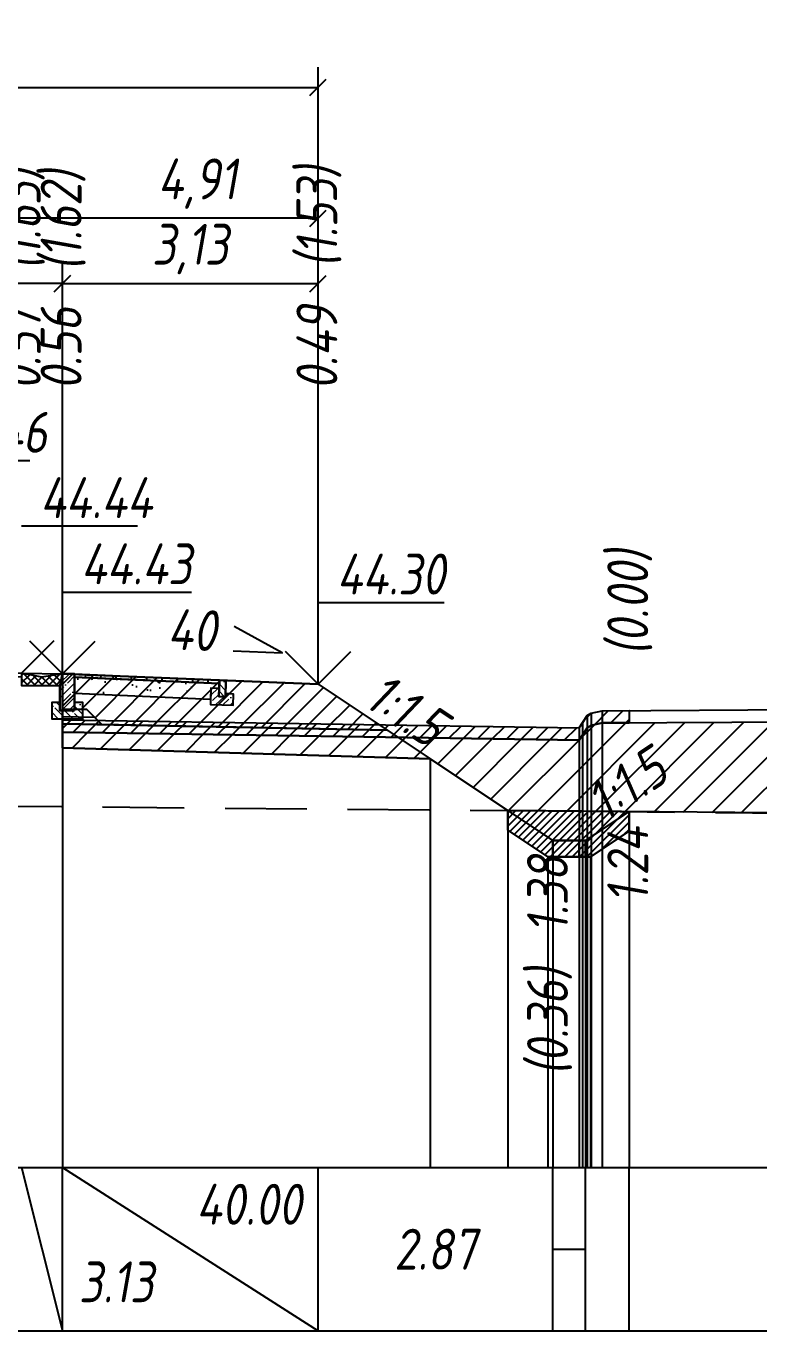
# Model space of a CAD drawing. Extents: x -717 to 1451, y -133302 to 233.
# Drawn here: x -222.4 to -177.6, y -113843 to -113763.2 of the extents above; entities that cross this region are included whole.
import ezdxf
from ezdxf.enums import TextEntityAlignment as Align

# ---------------------------------------------------------------- set-up
doc = ezdxf.new("R2010")
doc.units = 0
doc.linetypes.add('штриховая', pattern=[0.75, 0.5, -0.25])
for name, color, linetype in [('Интерполированный поперечник', 2, 'Continuous'), ('КОД_399', 252, 'Continuous'), ('Код_514', 1, 'Continuous'), ('Контур_0', 7, 'Continuous'), ('Контур_2521', 7, 'Continuous'), ('Контур_2564', 7, 'Continuous'), ('Контур_2660', 7, 'Continuous'), ('Контур_2665', 7, 'Continuous'), ('Контур_400', 7, 'Continuous'), ('Контур_508', 7, 'Continuous'), ('Контур_512', 7, 'Continuous'), ('Контур_513', 7, 'Continuous'), ('Контур_818', 7, 'Continuous'), ('Красный поперечник', 1, 'Continuous'), ('Объём_2501', 7, 'Continuous'), ('Объём_2564', 7, 'Continuous'), ('Объём_2650', 7, 'Continuous'), ('Объём_2660', 7, 'Continuous'), ('Объём_2661', 7, 'Continuous'), ('Объём_2663', 7, 'Continuous'), ('Объём_2664', 7, 'Continuous'), ('Объём_2665', 7, 'Continuous'), ('Объём_2666', 7, 'Continuous'), ('Откосы', 7, 'Continuous'), ('Отметки покрытия', 7, 'Continuous'), ('Рабочие отметки', 7, 'Continuous'), ('Рабочие отметки доп.', 7, 'Continuous'), ('Слои выравнивания', 7, 'Continuous'), ('Таблица', 7, 'Continuous'), ('Уклоны проезжей части', 7, 'Continuous'), ('Черный поперечник', 3, 'Continuous')]:
    doc.layers.add(name, color=color, linetype=linetype)
for name, color, linetype, true_color in [('Контур_2540', 2, 'Continuous', 0xffff00), ('Контур_2560', 2, 'Continuous', 0xffff00), ('Контур_2561', 7, 'Continuous', 0xff8040), ('Контур_2562', 3, 'Continuous', 0x00ff00), ('Контур_2563', 7, 'Continuous', 0xff8000), ('Контур_2570', 7, 'Continuous', 0x80ff00), ('Контур_2583', 3, 'Continuous', 0x00ff00), ('Контур_2584', 3, 'Continuous', 0x00ff00), ('Контур_2736', 4, 'Continuous', 0x00ffff), ('Контур_2737', 4, 'Continuous', 0x00ffff), ('Контур_2738', 4, 'Continuous', 0x00ffff), ('Контур_2739', 4, 'Continuous', 0x00ffff), ('Контур_2741', 4, 'Continuous', 0x00ffff), ('Контур_2742', 4, 'Continuous', 0x00ffff), ('Контур_2743', 4, 'Continuous', 0x00ffff), ('Контур_2744', 7, 'Continuous', 0xa4ffff), ('Контур_2745', 7, 'Continuous', 0xa4ffff), ('Контур_2747', 4, 'Continuous', 0x00ffff), ('Контур_2748', 4, 'Continuous', 0x00ffff), ('Контур_2749', 4, 'Continuous', 0x00ffff), ('Контур_2750', 4, 'Continuous', 0x00ffff), ('Контур_2751', 4, 'Continuous', 0x00ffff), ('Контур_2752', 4, 'Continuous', 0x00ffff), ('Контур_2760', 7, 'Continuous', 0x323232), ('Контур_402', 7, 'Continuous', 0xff6464), ('Контур_703', 4, 'Continuous', 0x00ffff), ('Контур_705', 4, 'Continuous', 0x00ffff), ('Контур_707', 4, 'Continuous', 0x00ffff), ('Контур_720', 131, 'Continuous', 0xaaffff), ('Объём_2520', 7, 'Continuous', 0x80ffff), ('Объём_2540', 2, 'Continuous', 0xffff00), ('Объём_2560', 2, 'Continuous', 0xffff00), ('Объём_2561', 7, 'Continuous', 0xff8040), ('Объём_2562', 3, 'Continuous', 0x00ff00), ('Объём_2563', 7, 'Continuous', 0xff8000), ('Объём_2570', 7, 'Continuous', 0x80ff00), ('Объём_2583', 3, 'Continuous', 0x00ff00), ('Объём_2584', 3, 'Continuous', 0x00ff00), ('Объём_2593', 3, 'Continuous', 0x00ff00), ('Объём_2597', 3, 'Continuous', 0x00ff00), ('Объём_2600', 7, 'Continuous', 0x808000), ('Объём_2620', 2, 'Continuous', 0xffff00), ('Объём_2746', 2, 'Continuous', 0xffff00)]:
    doc.layers.add(name, color=color, linetype=linetype, true_color=true_color)
doc.styles.get("Standard").update_dxf_attribs({"font": 'txt', "height": 2.5})
doc.styles.add('М', font='romand.shx', dxfattribs={"width": 0.8, "oblique": 10, "height": 2.5})
doc.dimstyles.new('ISO-25', dxfattribs={"dimtxt": 2.5, "dimasz": 2.5, "dimexe": 1.25, "dimexo": 0.625, "dimtad": 1, "dimtxsty": 'Standard', "dimcen": 2.5, "dimadec": 0, "dimazin": 0, "dimtfac": 1, "dimtmove": 0, "dimatfit": 3, "dimfxl": 1, "dimarcsym": 0})

# ---------------------------------------------------------------- blocks, each defined once
blk = doc.blocks.new('_Oblique')
at = {"color": 0, "linetype": 'ByBlock', "lineweight": -2}
blk.add_line((-0.5, -0.5), (0.5, 0.5), dxfattribs=at)
blk = doc.blocks.new('*D2344')
at = {"color": 0, "lineweight": -2, "transparency": 16777216}
for p, q in [((-220.199, -113802.229), (-220.199, -113777.662)), ((-204.552, -113802.855), (-204.552, -113777.662)), ((-220.199, -113778.912), (-204.552, -113778.912))]:
    blk.add_line(p, q, dxfattribs=at)
at = {"layer": 'Defpoints', "color": 0, "transparency": 16777216}
for p in [(-204.552, -113778.912), (-220.199, -113802.854), (-204.552, -113803.48)]:
    blk.add_point(p, dxfattribs=at)
at = {"color": 0, "lineweight": -2, "transparency": 16777216, "rotation": 180}
blk.add_blockref('_Oblique', (-220.199, -113778.912), dxfattribs=at)
at = {"color": 0, "lineweight": -2, "transparency": 16777216}
blk.add_blockref('_Oblique', (-204.552, -113778.912), dxfattribs=at)
at = {"color": 0, "transparency": 16777216, "insert": (-212.376, -113776.799), "char_height": 2.5, "width": 9.16667, "attachment_point": 5, "style": 'М'}
blk.add_mtext('3,13', dxfattribs=at)
blk = doc.blocks.new('*D2346')
at = {"color": 0, "lineweight": -2, "transparency": 16777216}
for p, q in [((-229.081, -113802.052), (-229.081, -113777.662)), ((-220.199, -113802.229), (-220.199, -113777.662)), ((-229.081, -113778.912), (-239.43, -113778.912)), ((-220.199, -113778.912), (-229.081, -113778.912))]:
    blk.add_line(p, q, dxfattribs=at)
at = {"layer": 'Defpoints', "color": 0, "transparency": 16777216}
for p in [(-220.199, -113778.912), (-229.081, -113802.677), (-220.199, -113802.854)]:
    blk.add_point(p, dxfattribs=at)
at = {"color": 0, "lineweight": -2, "transparency": 16777216, "rotation": 180}
blk.add_blockref('_Oblique', (-229.081, -113778.912), dxfattribs=at)
at = {"color": 0, "lineweight": -2, "transparency": 16777216}
blk.add_blockref('_Oblique', (-220.199, -113778.912), dxfattribs=at)
at = {"color": 0, "transparency": 16777216, "insert": (-235.88, -113776.799), "char_height": 2.5, "width": 9.16667, "attachment_point": 5, "style": 'М'}
blk.add_mtext('1,78', dxfattribs=at)
blk = doc.blocks.new('*D2349')
at = {"color": 0, "lineweight": -2, "transparency": 16777216}
for p, q in [((-229.081, -113802.052), (-229.081, -113773.662)), ((-204.552, -113802.855), (-204.552, -113773.662)), ((-204.552, -113774.912), (-229.081, -113774.912))]:
    blk.add_line(p, q, dxfattribs=at)
at = {"layer": 'Defpoints', "color": 0, "transparency": 16777216}
for p in [(-229.081, -113774.912), (-229.081, -113802.677), (-204.552, -113803.48)]:
    blk.add_point(p, dxfattribs=at)
at = {"color": 0, "lineweight": -2, "transparency": 16777216, "rotation": 180}
blk.add_blockref('_Oblique', (-229.081, -113774.912), dxfattribs=at)
at = {"color": 0, "lineweight": -2, "transparency": 16777216}
blk.add_blockref('_Oblique', (-204.552, -113774.912), dxfattribs=at)
at = {"color": 0, "transparency": 16777216, "insert": (-211.933, -113772.799), "char_height": 2.5, "width": 9.16667, "attachment_point": 5, "style": 'М'}
blk.add_mtext('4,91', dxfattribs=at)
blk = doc.blocks.new('*D2351')
at = {"color": 0, "lineweight": -2, "transparency": 16777216}
for p, q in [((-315.081, -113802.382), (-315.081, -113765.662)), ((-204.552, -113802.855), (-204.552, -113765.662)), ((-315.081, -113766.912), (-204.552, -113766.912))]:
    blk.add_line(p, q, dxfattribs=at)
at = {"layer": 'Defpoints', "color": 0, "transparency": 16777216}
for p in [(-204.552, -113766.912), (-315.081, -113803.007), (-204.552, -113803.48)]:
    blk.add_point(p, dxfattribs=at)
at = {"color": 0, "lineweight": -2, "transparency": 16777216, "rotation": 180}
blk.add_blockref('_Oblique', (-315.081, -113766.912), dxfattribs=at)
at = {"color": 0, "lineweight": -2, "transparency": 16777216}
blk.add_blockref('_Oblique', (-204.552, -113766.912), dxfattribs=at)
at = {"color": 0, "transparency": 16777216, "insert": (-259.816, -113764.799), "char_height": 2.5, "width": 10.83333, "attachment_point": 5, "style": 'М'}
blk.add_mtext('22,11', dxfattribs=at)
blk = doc.blocks.new('Тротуар1')
at = {"linetype": 'Continuous', "lineweight": 13}
h = blk.add_hatch(dxfattribs=at)
h.set_pattern_fill('ANSI35', scale=5, angle=90)
h.set_pattern_definition([(135, (-1541.6927, -4801.9416), (-0.88388348, -0.88388348), []), (135, (-1541.6927, -4801.0577), (-0.88388348, -0.88388348), [1.5625, -0.3125, 0, -0.3125])])
h.paths.add_polyline_path([(-16.72, -1.24), (-17.72, -1.24), (-17.72, -2.24), (-18.52, -2.24), (-18.52, -1.85), (-19.52, -1.89), (-19.52, -3.24), (-16.72, -3.24)])
h = blk.add_hatch(dxfattribs=at)
h.set_pattern_fill('ANSI35', scale=5)
h.set_pattern_definition([(45, (-1541.6927, -4800.4416), (-0.88388348, 0.88388348), []), (45, (-1540.8088, -4800.4416), (-0.88388348, 0.88388348), [1.5625, -0.3125, 0, -0.3125])])
h.paths.add_polyline_path([(-17.72, -0.24), (-18.52, -0.24), (-18.52, -2.24), (-17.72, -2.24)])
at = {"linetype": 'Continuous'}
h = blk.add_hatch(dxfattribs=at)
h.set_pattern_fill('ANSI31', color=256, scale=15, angle=45, style=0)
h.set_pattern_definition([(90, (-1932.1888, -4954.235), (-1.875, 3e-16), [])])
h.paths.add_polyline_path([(0, 0), (-17.72, -0.24), (-17.71, -0.63), (-11.04, -0.58), (0, -0.4)])
at = {"layer": 'КОД_399'}
h = blk.add_hatch(dxfattribs=at)
h.set_pattern_fill('AR-CONC', scale=0.7, angle=45, style=0)
h.set_pattern_definition([(95, (-1932.189, -4954.235), (3.860864, 3.2396496), [0.525, -5.775]), (40, (-1932.189, -4954.235), (-4.409945, 3.036377), [0.42, -4.62]), (145.45144, (-1931.867, -4953.965), (-0.549081, 6.2760265), [0.4461813, -4.907995]), (91.1842, (-1933.179, -4953.245), (6.101854, 4.4632964), [0.7875, -8.6625]), (141.63564, (-1932.67, -4952.873), (-0.1953, 9.447982), [0.669272, -7.361996]), (36.18416, (-1933.179, -4953.245), (-0.1953, 9.447982), [0.63, -6.93]), (66, (-1932.4363, -4952.9975), (4.947401, 0.9616773), [0.525, -5.775]), (11, (-1932.4363, -4952.9975), (-2.38496, 4.793659), [0.42, -4.62]), (116.45144, (-1932.024, -4952.9174), (2.562441, 5.7553363), [0.4461813, -4.907995]), (82.5, (-1932.1888, -4954.235), (-1.5875523, 1.7079287), [0, -4.564, 0, -4.69, 0, -4.6375]), (52.5, (-1932.1888, -4954.235), (-0.6501106, 3.2543661), [0, -2.674, 0, -4.459, 0, -1.7675]), (12.5, (-1933.2926, -4955.3388), (2.7539272, 2.5306453), [0, -1.75, 0, -5.46, 0, -7.245]), (2.5, (-1933.7876, -4955.8337), (2.3911299, 3.3821186), [0, -2.275, 0, -3.626, 0, -5.145])])
h.paths.add_polyline_path([(0, -0.4), (-17.71, -0.63), (-17.72, -1.24), (-16.71, -1.24), (-16.72, -2.62), (-0.07, -2.41)])
at = {"linetype": 'Continuous'}
blk.add_lwpolyline([(-17.72, -1.24), (-16.72, -1.24), (-16.72, -3.24), (-19.52, -3.24), (-19.52, -1.89), (-18.52, -1.85)], dxfattribs=at)
at = {"color": 7, "lineweight": 30}
for points in [[(-18.52, -0.24), (-18.52, -2.24), (-17.72, -2.24), (-17.72, -0.24), (-18.52, -0.24)], [(-8.6, -0.53), (0, -0.4)]]:
    blk.add_lwpolyline(points, dxfattribs=at)
for points in [[(0, 0), (-17.72, -0.24), (-17.72, -0.63), (0, -0.4)], [(0, -0.4), (-17.71, -0.63), (-17.72, -1.24), (-16.71, -1.24), (-16.72, -2.62), (-0.07, -2.39)]]:
    blk.add_lwpolyline(points, close=True)
blk = doc.blocks.new('БР100.30.18')
at = {"linetype": 'Continuous', "lineweight": 13}
h = blk.add_hatch(dxfattribs=at)
h.set_pattern_fill('ANSI35', scale=5)
h.set_pattern_definition([(45, (-1504.996, -4799.2297), (-0.88388348, 0.88388348), []), (45, (-1504.1121, -4799.2297), (-0.88388348, 0.88388348), [1.5625, -0.3125, 0, -0.3125])])
h.paths.add_polyline_path([(0.3, 3.47), (1.8, 3.47), (1.8, -1.03), (0, -1.03), (0, 1.97)])
h = blk.add_hatch(dxfattribs=at)
h.set_pattern_fill('ANSI35', scale=5, angle=90)
h.set_pattern_definition([(135, (-1504.996, -4800.7297), (-0.88388348, -0.88388348), []), (135, (-1504.996, -4799.8458), (-0.88388348, -0.88388348), [1.5625, -0.3125, 0, -0.3125])])
h.paths.add_polyline_path([(-1, -0.03), (0, -0.03), (0, -1.03), (1.8, -1.03), (1.8, -0.03), (2.8, -0.03), (2.8, -2.03), (-1, -2.03)])
at = {"color": 7, "lineweight": 30}
blk.add_lwpolyline([(1.8, -1.03), (0, -1.03), (0, 1.97), (0.3, 3.47), (1.8, 3.47)], close=True, dxfattribs=at)
at = {"linetype": 'Continuous'}
blk.add_lwpolyline([(0, -0.03), (-1, -0.03), (-1, -2.03), (2.8, -2.03), (2.8, -0.03), (1.8, -0.03)], dxfattribs=at)

msp = doc.modelspace()

# ---------------------------------------------------------------- hatches: boundary and pattern name
h = msp.add_hatch()
h.set_pattern_fill('ANSI37', color=256, scale=0.1)
h.set_pattern_definition([(45, (-221.44904, -113802.992), (-0.22451, 0.22451), []), (135, (-221.44904, -113802.992), (-0.22451, -0.22451), [])])
h.paths.add_polyline_path([(-222.699, -113802.742), (-222.699, -113803.495), (-220.34, -113803.495), (-220.198, -113802.792), (-221.449, -113802.992)])
at = {"layer": 'Объём_2563'}
h = msp.add_hatch(dxfattribs=at)
h.set_pattern_fill('ANSI31', color=256, scale=0.3)
h.set_pattern_definition([(45, (-441.1154, 24.0082), (-0.673519209, 0.673519209), [])])
h.paths.add_polyline_path([(-217.781, -113805.89), (-218.699, -113804.972), (-220.199, -113804.942), (-220.199, -113802.792), (-204.552, -113803.418), (-200.32, -113806.24)])
at = {"layer": 'Объём_2570'}
h = msp.add_hatch(dxfattribs=at)
h.set_pattern_fill('ANSI31', color=256, scale=0.2)
h.set_pattern_definition([(45, (-441.1154, 24.0082), (-0.449012806, 0.449012806), [])])
h.paths.add_polyline_path([(-220.199, -113805.607), (-188.584, -113806.093), (-188.084, -113805.343), (-187.845, -113805.202), (-187.179, -113805.045), (-185.532, -113805.035), (-185.532, -113805.785), (-187.179, -113805.795), (-187.845, -113805.952), (-188.084, -113806.093), (-188.584, -113806.843), (-220.199, -113806.357)])
at = {"layer": 'Объём_2600'}
h = msp.add_hatch(dxfattribs=at)
h.set_pattern_fill('ANSI31', color=6, scale=0.4)
h.set_pattern_definition([(45, (-441.1154, 24.0082), (-0.898025612, 0.898025612), [])])
h.paths.add_polyline_path([(-160.532, -113805.661), (-160.532, -113811.439), (-192.948, -113811.154), (-197.696, -113807.988), (-220.199, -113807.313), (-220.199, -113806.357), (-188.584, -113806.843), (-188.084, -113806.093), (-187.845, -113805.952), (-187.179, -113805.795), (-175.283, -113805.724), (-171.899, -113805.694), (-161.12, -113805.66)])
at = {"layer": 'Объём_2620'}
h = msp.add_hatch(dxfattribs=at)
h.set_pattern_fill('ANSI31', color=2, scale=0.1)
h.set_pattern_definition([(45, (-441.11538, 24.0082), (-0.224506403, 0.224506403), [])])
h.paths.add_polyline_path([(-192.948, -113811.154), (-185.532, -113811.219), (-185.532, -113812.421), (-187.888, -113813.992), (-190.494, -113813.992), (-192.948, -113812.356)])

# ---------------------------------------------------------------- linework, layer by layer
msp.add_lwpolyline([(-222.699, -113802.742), (-222.699, -113803.495), (-220.34, -113803.495), (-220.198, -113802.792), (-221.449, -113802.992), (-222.699, -113802.742)])
at = {"layer": 'Интерполированный поперечник', "linetype": 'штриховая', "ltscale": 10, "flags": 128}
msp.add_lwpolyline([(-322.745, -113810.015), (-160.532, -113811.439)], dxfattribs=at)
at = {"layer": 'Код_514'}
for p, q in [((-222.699, -113832.992), (-220.199, -113842.992)), ((-220.199, -113842.992), (-220.199, -113832.992)), ((-220.199, -113832.992), (-204.552, -113842.992)), ((-204.552, -113842.992), (-204.552, -113832.992)), ((-190.191, -113842.992), (-190.191, -113832.992)), ((-188.191, -113842.992), (-188.191, -113832.992)), ((-185.532, -113842.992), (-185.532, -113832.992)), ((-190.191, -113837.992), (-188.191, -113837.992))]:
    msp.add_line(p, q, dxfattribs=at)
at = {"layer": 'Контур_0', "flags": 128}
for points in [[(-204.552, -113803.418), (-192.948, -113811.154), (-192.948, -113811.154), (-192.948, -113811.154), (-192.948, -113811.154), (-192.948, -113811.154), (-192.948, -113811.154), (-192.948, -113811.154), (-192.948, -113811.154), (-192.948, -113811.154), (-192.948, -113811.154), (-192.948, -113811.154), (-192.948, -113811.154), (-192.948, -113811.154), (-192.948, -113811.154), (-190.191, -113812.992)], [(-204.552, -113803.418), (-192.948, -113811.154), (-192.948, -113811.154), (-192.948, -113811.154), (-192.948, -113811.154), (-192.948, -113811.154), (-192.948, -113811.154), (-192.948, -113811.154), (-192.948, -113811.154), (-192.948, -113811.154), (-192.948, -113811.154), (-192.948, -113811.154), (-192.948, -113811.154), (-192.948, -113811.154), (-192.948, -113811.154), (-190.191, -113812.992), (-188.191, -113812.992), (-185.532, -113811.219), (-185.532, -113811.219), (-185.532, -113811.219), (-185.532, -113811.219), (-185.532, -113811.219), (-185.532, -113811.219), (-185.532, -113811.219), (-185.532, -113811.219), (-185.532, -113811.219), (-185.532, -113811.219), (-185.532, -113811.219), (-185.532, -113811.219), (-185.532, -113811.219)], [(-220.199, -113805.842), (-220.199, -113804.942), (-218.699, -113804.972), (-217.781, -113805.89), (-220.199, -113805.842), (-220.199, -113805.842)], [(-220.199, -113804.942), (-218.699, -113804.972), (-217.781, -113805.89), (-200.32, -113806.24)]]:
    msp.add_lwpolyline(points, dxfattribs=at)
at = {"layer": 'Контур_2521', "color": 250, "flags": 128}
msp.add_lwpolyline([(-220.199, -113805.392), (-218.24, -113805.431)], dxfattribs=at)
at = {"layer": 'Контур_2540', "flags": 128}
msp.add_lwpolyline([(-220.199, -113805.842), (-200.32, -113806.24), (-197.696, -113807.988), (-220.199, -113807.313), (-220.199, -113805.842), (-220.199, -113805.842)], dxfattribs=at)
at = {"layer": 'Контур_2560', "flags": 128}
msp.add_lwpolyline([(-220.199, -113802.792), (-204.552, -113803.418), (-204.552, -113803.418), (-204.552, -113803.418)], dxfattribs=at)
at = {"layer": 'Контур_2561', "flags": 128}
msp.add_lwpolyline([(-220.199, -113802.792), (-220.199, -113802.792), (-204.552, -113803.418), (-204.552, -113803.418), (-220.199, -113802.792)], dxfattribs=at)
at = {"layer": 'Контур_2562', "flags": 128}
msp.add_lwpolyline([(-204.552, -113803.418), (-204.552, -113803.418), (-204.552, -113803.418), (-204.552, -113803.418), (-204.552, -113803.418)], dxfattribs=at)
at = {"layer": 'Контур_2563', "flags": 128}
msp.add_lwpolyline([(-217.781, -113805.89), (-218.699, -113804.972), (-220.199, -113804.942), (-220.199, -113802.792), (-204.552, -113803.418), (-200.32, -113806.24), (-217.781, -113805.89), (-217.781, -113805.89)], dxfattribs=at)
at = {"layer": 'Контур_2564', "flags": 128}
msp.add_lwpolyline([(-220.199, -113802.792), (-204.552, -113803.418)], dxfattribs=at)
at = {"layer": 'Контур_2570', "flags": 128}
msp.add_lwpolyline([(-220.199, -113806.357), (-188.584, -113806.843), (-188.388, -113806.549), (-188.084, -113806.093), (-187.845, -113805.952), (-187.179, -113805.795), (-175.283, -113805.724), (-171.899, -113805.694), (-161.12, -113805.66), (-160.532, -113805.661)], dxfattribs=at)
at = {"layer": 'Контур_2583', "flags": 128}
for points in [[(-190.191, -113812.992), (-192.948, -113811.154), (-192.948, -113812.356), (-190.494, -113813.992), (-190.191, -113813.992), (-190.191, -113812.992)], [(-185.532, -113812.421), (-185.532, -113811.219), (-188.191, -113812.992), (-188.191, -113813.992), (-187.888, -113813.992), (-185.532, -113812.421)]]:
    msp.add_lwpolyline(points, dxfattribs=at)
at = {"layer": 'Контур_2584', "flags": 128}
msp.add_lwpolyline([(-190.191, -113812.992), (-190.191, -113813.992), (-188.191, -113813.992), (-188.191, -113812.992), (-190.191, -113812.992)], dxfattribs=at)
at = {"layer": 'Контур_2660', "flags": 128}
msp.add_lwpolyline([(-220.199, -113807.313), (-197.696, -113807.988)], dxfattribs=at)
at = {"layer": 'Контур_2665', "flags": 128}
msp.add_lwpolyline([(-204.552, -113803.418), (-204.552, -113803.418)], dxfattribs=at)
at = {"layer": 'Контур_2736', "flags": 128}
for points in [[(-204.552, -113803.418), (-192.948, -113811.154)], [(-192.948, -113811.154), (-190.191, -113812.992)]]:
    msp.add_lwpolyline(points, dxfattribs=at)
at = {"layer": 'Контур_2737', "flags": 128}
msp.add_lwpolyline([(-192.948, -113811.154), (-192.948, -113811.154)], dxfattribs=at)
at = {"layer": 'Контур_2738', "flags": 128}
msp.add_lwpolyline([(-192.948, -113811.154), (-192.948, -113811.154)], dxfattribs=at)
at = {"layer": 'Контур_2739', "flags": 128}
msp.add_lwpolyline([(-192.948, -113811.154), (-192.948, -113811.154)], dxfattribs=at)
at = {"layer": 'Контур_2741', "flags": 128}
msp.add_lwpolyline([(-185.532, -113811.219), (-185.532, -113811.219)], dxfattribs=at)
at = {"layer": 'Контур_2742', "flags": 128}
msp.add_lwpolyline([(-185.532, -113811.219), (-185.532, -113811.219)], dxfattribs=at)
at = {"layer": 'Контур_2743', "flags": 128}
msp.add_lwpolyline([(-185.532, -113811.219), (-185.532, -113811.219)], dxfattribs=at)
at = {"layer": 'Контур_2744', "flags": 128}
msp.add_lwpolyline([(-185.532, -113811.219), (-185.532, -113811.219)], dxfattribs=at)
msp.add_lwpolyline([(-185.532, -113811.219), (-185.532, -113811.219)], dxfattribs=at)
msp.add_lwpolyline([(-185.532, -113811.219), (-185.532, -113811.219)], dxfattribs=at)
msp.add_lwpolyline([(-185.532, -113811.219), (-185.532, -113811.219)], dxfattribs=at)
msp.add_lwpolyline([(-185.532, -113811.219), (-185.532, -113811.219)], dxfattribs=at)
msp.add_lwpolyline([(-185.532, -113811.219), (-185.532, -113811.219)], dxfattribs=at)
at = {"layer": 'Контур_2745', "flags": 128}
msp.add_lwpolyline([(-192.948, -113811.154), (-192.948, -113811.154)], dxfattribs=at)
msp.add_lwpolyline([(-192.948, -113811.154), (-192.948, -113811.154)], dxfattribs=at)
msp.add_lwpolyline([(-192.948, -113811.154), (-192.948, -113811.154)], dxfattribs=at)
msp.add_lwpolyline([(-192.948, -113811.154), (-192.948, -113811.154)], dxfattribs=at)
msp.add_lwpolyline([(-192.948, -113811.154), (-192.948, -113811.154)], dxfattribs=at)
msp.add_lwpolyline([(-192.948, -113811.154), (-192.948, -113811.154)], dxfattribs=at)
at = {"layer": 'Контур_2747', "flags": 128}
msp.add_lwpolyline([(-192.948, -113811.154), (-192.948, -113811.154)], dxfattribs=at)
at = {"layer": 'Контур_2748', "flags": 128}
msp.add_lwpolyline([(-192.948, -113811.154), (-192.948, -113811.154)], dxfattribs=at)
at = {"layer": 'Контур_2749', "flags": 128}
msp.add_lwpolyline([(-192.948, -113811.154), (-192.948, -113811.154)], dxfattribs=at)
at = {"layer": 'Контур_2750', "flags": 128}
msp.add_lwpolyline([(-185.532, -113811.219), (-185.532, -113811.219)], dxfattribs=at)
at = {"layer": 'Контур_2751', "flags": 128}
msp.add_lwpolyline([(-185.532, -113811.219), (-185.532, -113811.219)], dxfattribs=at)
at = {"layer": 'Контур_2752', "flags": 128}
msp.add_lwpolyline([(-185.532, -113811.219), (-185.532, -113811.219)], dxfattribs=at)
at = {"layer": 'Контур_2760', "flags": 128}
msp.add_lwpolyline([(-307.763, -113802.658), (-305.581, -113802.614), (-288.081, -113802.264), (-272.578, -113801.954), (-267.331, -113801.849), (-261.261, -113801.971), (-246.581, -113802.264), (-229.081, -113802.614), (-225.381, -113802.688), (-222.699, -113802.742), (-220.199, -113802.792)], dxfattribs=at)
at = {"layer": 'Контур_400', "flags": 128}
msp.add_lwpolyline([(-267.331, -113801.849), (-246.581, -113802.264), (-229.081, -113802.614), (-229.081, -113802.614), (-229.081, -113802.614), (-229.081, -113802.614), (-222.699, -113802.742), (-222.699, -113802.742), (-220.199, -113802.792)], dxfattribs=at)
at = {"layer": 'Контур_402', "flags": 128}
msp.add_lwpolyline([(-220.199, -113805.607), (-220.199, -113807.313), (-197.696, -113807.988)], dxfattribs=at)
at = {"layer": 'Контур_508', "flags": 128}
msp.add_lwpolyline([(-220.199, -113805.607), (-220.199, -113805.607), (-220.199, -113805.607), (-220.199, -113807.313), (-197.696, -113807.988), (-192.948, -113811.154), (-192.948, -113812.356), (-190.494, -113813.992), (-190.191, -113813.992), (-188.191, -113813.992), (-187.888, -113813.992), (-185.532, -113812.421)], dxfattribs=at)
at = {"layer": 'Контур_512', "flags": 128}
msp.add_lwpolyline([(-220.199, -113807.313), (-197.696, -113807.988), (-192.948, -113811.154), (-192.948, -113812.356), (-190.494, -113813.992), (-190.191, -113813.992), (-188.191, -113813.992), (-187.888, -113813.992), (-185.532, -113812.421)], dxfattribs=at)
at = {"layer": 'Контур_513', "flags": 128}
msp.add_lwpolyline([(-220.199, -113805.607), (-220.199, -113807.313), (-197.696, -113807.988), (-192.948, -113811.154), (-192.948, -113812.356), (-190.494, -113813.992), (-190.191, -113813.992), (-188.191, -113813.992), (-187.888, -113813.992), (-185.532, -113812.421)], dxfattribs=at)
at = {"layer": 'Контур_703', "flags": 128}
msp.add_lwpolyline([(-204.552, -113803.418), (-192.948, -113811.154)], dxfattribs=at)
at = {"layer": 'Контур_705', "flags": 128}
msp.add_lwpolyline([(-192.948, -113811.154), (-192.948, -113811.154)], dxfattribs=at)
at = {"layer": 'Контур_707', "flags": 128}
msp.add_lwpolyline([(-188.191, -113812.992), (-185.532, -113811.219)], dxfattribs=at)
at = {"layer": 'Контур_720', "flags": 128}
msp.add_lwpolyline([(-190.191, -113812.992), (-188.191, -113812.992)], dxfattribs=at)
at = {"layer": 'Контур_818', "flags": 128}
msp.add_lwpolyline([(-220.199, -113806.357), (-188.584, -113806.843), (-188.388, -113806.549), (-188.084, -113806.093), (-187.845, -113805.952), (-187.179, -113805.795), (-185.532, -113805.785)], dxfattribs=at)
at = {"layer": 'Красный поперечник'}
for p, q in [((-222.699, -113802.742), (-220.199, -113802.792)), ((-220.199, -113802.792), (-204.552, -113803.418)), ((-204.552, -113803.418), (-190.191, -113812.992)), ((-220.199, -113807.313), (-220.199, -113832.992)), ((-197.696, -113807.988), (-197.696, -113832.992)), ((-192.948, -113811.154), (-192.948, -113832.992)), ((-188.191, -113812.992), (-185.532, -113811.219)), ((-192.948, -113812.356), (-192.948, -113832.992)), ((-190.191, -113812.992), (-188.191, -113812.992)), ((-185.532, -113812.421), (-185.532, -113832.992)), ((-190.494, -113813.992), (-190.494, -113832.992)), ((-190.191, -113813.992), (-190.191, -113832.992)), ((-188.191, -113813.992), (-188.191, -113832.992)), ((-187.888, -113813.992), (-187.888, -113832.992))]:
    msp.add_line(p, q, dxfattribs=at)
at = {"layer": 'Объём_2501', "flags": 128}
for points in [[(-267.331, -113801.849), (-246.581, -113802.264), (-229.081, -113802.614), (-229.081, -113802.614), (-229.081, -113802.614), (-229.081, -113802.614), (-222.699, -113802.742), (-222.699, -113802.742), (-220.199, -113802.792)], [(-229.081, -113802.614), (-222.699, -113802.742), (-222.699, -113802.742), (-220.199, -113802.792)]]:
    msp.add_lwpolyline(points, dxfattribs=at)
at = {"layer": 'Объём_2520', "color": 250, "flags": 128}
msp.add_lwpolyline([(-220.199, -113805.842), (-220.199, -113804.942), (-218.699, -113804.972), (-217.781, -113805.89), (-220.199, -113805.842), (-220.199, -113805.842)], dxfattribs=at)
msp.add_lwpolyline([(-220.199, -113805.842), (-220.199, -113804.942), (-218.699, -113804.972), (-217.781, -113805.89), (-220.199, -113805.842), (-220.199, -113805.842)], dxfattribs=at)
at = {"layer": 'Объём_2540', "flags": 128}
msp.add_lwpolyline([(-220.199, -113805.842), (-200.32, -113806.24), (-197.696, -113807.988), (-220.199, -113807.313), (-220.199, -113805.842), (-220.199, -113805.842)], dxfattribs=at)
msp.add_lwpolyline([(-220.199, -113805.842), (-200.32, -113806.24), (-197.696, -113807.988), (-220.199, -113807.313), (-220.199, -113805.842), (-220.199, -113805.842)], dxfattribs=at)
at = {"layer": 'Объём_2560', "flags": 128}
msp.add_lwpolyline([(-220.199, -113802.792), (-204.552, -113803.418), (-204.552, -113803.418), (-204.552, -113803.418)], dxfattribs=at)
msp.add_lwpolyline([(-220.199, -113802.792), (-204.552, -113803.418), (-204.552, -113803.418), (-204.552, -113803.418)], dxfattribs=at)
at = {"layer": 'Объём_2561', "flags": 128}
msp.add_lwpolyline([(-220.199, -113802.792), (-220.199, -113802.792), (-204.552, -113803.418), (-204.552, -113803.418), (-220.199, -113802.792)], dxfattribs=at)
msp.add_lwpolyline([(-220.199, -113802.792), (-220.199, -113802.792), (-204.552, -113803.418), (-204.552, -113803.418), (-220.199, -113802.792)], dxfattribs=at)
at = {"layer": 'Объём_2562', "flags": 128}
msp.add_lwpolyline([(-204.552, -113803.418), (-204.552, -113803.418), (-204.552, -113803.418), (-204.552, -113803.418), (-204.552, -113803.418)], dxfattribs=at)
msp.add_lwpolyline([(-204.552, -113803.418), (-204.552, -113803.418), (-204.552, -113803.418), (-204.552, -113803.418), (-204.552, -113803.418)], dxfattribs=at)
at = {"layer": 'Объём_2563', "color": 250, "flags": 128}
msp.add_lwpolyline([(-217.781, -113805.89), (-218.699, -113804.972), (-220.199, -113804.942), (-220.199, -113802.792), (-204.552, -113803.418), (-200.32, -113806.24), (-217.781, -113805.89), (-217.781, -113805.89)], dxfattribs=at)
msp.add_lwpolyline([(-217.781, -113805.89), (-218.699, -113804.972), (-220.199, -113804.942), (-220.199, -113802.792), (-204.552, -113803.418), (-200.32, -113806.24), (-217.781, -113805.89), (-217.781, -113805.89)], dxfattribs=at)
at = {"layer": 'Объём_2564', "flags": 128}
msp.add_lwpolyline([(-220.199, -113802.792), (-204.552, -113803.418)], dxfattribs=at)
msp.add_lwpolyline([(-220.199, -113802.792), (-204.552, -113803.418)], dxfattribs=at)
at = {"layer": 'Объём_2570', "flags": 128}
for points in [[(-185.532, -113805.785), (-187.179, -113805.795), (-187.845, -113805.952), (-188.084, -113806.093), (-188.584, -113806.843), (-220.199, -113806.357), (-220.199, -113806.357), (-220.199, -113806.357), (-220.199, -113805.607), (-220.199, -113805.607), (-220.199, -113805.607), (-188.584, -113806.093), (-188.084, -113805.343), (-187.845, -113805.202), (-187.179, -113805.045), (-185.532, -113805.035), (-185.532, -113805.785), (-185.532, -113805.785)], [(-220.199, -113805.607), (-220.199, -113805.607), (-188.584, -113806.093), (-188.084, -113805.343), (-187.845, -113805.202), (-187.179, -113805.045), (-185.532, -113805.035), (-185.532, -113805.785), (-185.532, -113805.785), (-185.532, -113805.785), (-187.179, -113805.795), (-187.845, -113805.952), (-188.084, -113806.093), (-188.584, -113806.843), (-220.199, -113806.357), (-220.199, -113806.357), (-220.199, -113805.607)]]:
    msp.add_lwpolyline(points, dxfattribs=at)
at = {"layer": 'Объём_2583', "flags": 128}
for points in [[(-190.191, -113812.992), (-192.948, -113811.154), (-192.948, -113812.356), (-190.494, -113813.992), (-190.191, -113813.992), (-190.191, -113812.992)], [(-190.191, -113812.992), (-192.948, -113811.154), (-192.948, -113812.356), (-190.494, -113813.992), (-190.191, -113813.992), (-190.191, -113812.992)], [(-185.532, -113812.421), (-185.532, -113811.219), (-188.191, -113812.992), (-188.191, -113813.992), (-187.888, -113813.992), (-185.532, -113812.421)], [(-185.532, -113812.421), (-185.532, -113811.219), (-188.191, -113812.992), (-188.191, -113813.992), (-187.888, -113813.992), (-185.532, -113812.421)]]:
    msp.add_lwpolyline(points, dxfattribs=at)
at = {"layer": 'Объём_2584', "flags": 128}
msp.add_lwpolyline([(-190.191, -113812.992), (-190.191, -113813.992), (-188.191, -113813.992), (-188.191, -113812.992), (-190.191, -113812.992)], dxfattribs=at)
msp.add_lwpolyline([(-190.191, -113812.992), (-190.191, -113813.992), (-188.191, -113813.992), (-188.191, -113812.992), (-190.191, -113812.992)], dxfattribs=at)
at = {"layer": 'Объём_2593', "flags": 128}
for points in [[(-192.948, -113811.154), (-190.191, -113812.992)], [(-192.948, -113811.154), (-190.191, -113812.992)], [(-188.191, -113812.992), (-185.532, -113811.219)], [(-188.191, -113812.992), (-185.532, -113811.219)]]:
    msp.add_lwpolyline(points, dxfattribs=at)
at = {"layer": 'Объём_2597', "flags": 128}
msp.add_lwpolyline([(-190.191, -113812.992), (-188.191, -113812.992)], dxfattribs=at)
msp.add_lwpolyline([(-190.191, -113812.992), (-188.191, -113812.992)], dxfattribs=at)
at = {"layer": 'Объём_2620', "flags": 128}
msp.add_lwpolyline([(-192.948, -113811.154), (-185.532, -113811.219), (-185.532, -113812.421), (-187.888, -113813.992), (-190.494, -113813.992), (-192.948, -113812.356), (-192.948, -113811.154), (-192.948, -113811.154)], dxfattribs=at)
msp.add_lwpolyline([(-192.948, -113811.154), (-185.532, -113811.219), (-185.532, -113812.421), (-187.888, -113813.992), (-190.494, -113813.992), (-192.948, -113812.356), (-192.948, -113811.154), (-192.948, -113811.154)], dxfattribs=at)
at = {"layer": 'Объём_2650', "color": 6, "flags": 128}
msp.add_lwpolyline([(-160.532, -113805.661), (-160.532, -113805.661), (-160.532, -113805.661), (-160.532, -113805.661), (-160.532, -113805.661), (-160.532, -113805.661), (-160.532, -113811.439), (-192.948, -113811.154), (-197.696, -113807.988), (-220.199, -113807.313), (-220.199, -113806.357), (-188.584, -113806.843), (-188.084, -113806.093), (-187.845, -113805.952), (-187.179, -113805.795), (-175.283, -113805.724), (-171.899, -113805.694), (-161.12, -113805.66), (-160.532, -113805.661), (-160.532, -113805.661), (-160.532, -113805.661)], dxfattribs=at)
msp.add_lwpolyline([(-160.532, -113805.661), (-160.532, -113805.661), (-160.532, -113805.661), (-160.532, -113805.661), (-160.532, -113805.661), (-160.532, -113805.661), (-160.532, -113811.439), (-192.948, -113811.154), (-197.696, -113807.988), (-220.199, -113807.313), (-220.199, -113806.357), (-188.584, -113806.843), (-188.084, -113806.093), (-187.845, -113805.952), (-187.179, -113805.795), (-175.283, -113805.724), (-171.899, -113805.694), (-161.12, -113805.66), (-160.532, -113805.661), (-160.532, -113805.661), (-160.532, -113805.661)], dxfattribs=at)
at = {"layer": 'Объём_2660', "flags": 128}
msp.add_lwpolyline([(-220.199, -113807.313), (-197.696, -113807.988)], dxfattribs=at)
msp.add_lwpolyline([(-220.199, -113807.313), (-197.696, -113807.988)], dxfattribs=at)
at = {"layer": 'Объём_2661', "flags": 128}
msp.add_lwpolyline([(-204.552, -113803.418), (-192.948, -113811.154)], dxfattribs=at)
msp.add_lwpolyline([(-204.552, -113803.418), (-192.948, -113811.154)], dxfattribs=at)
at = {"layer": 'Объём_2663', "flags": 128}
for points in [[(-192.948, -113811.154), (-190.191, -113812.992)], [(-192.948, -113811.154), (-190.191, -113812.992)], [(-188.191, -113812.992), (-185.532, -113811.219)], [(-188.191, -113812.992), (-185.532, -113811.219)]]:
    msp.add_lwpolyline(points, dxfattribs=at)
at = {"layer": 'Объём_2664', "flags": 128}
msp.add_lwpolyline([(-190.191, -113812.992), (-188.191, -113812.992)], dxfattribs=at)
msp.add_lwpolyline([(-190.191, -113812.992), (-188.191, -113812.992)], dxfattribs=at)
at = {"layer": 'Объём_2665', "flags": 128}
msp.add_lwpolyline([(-204.552, -113803.418), (-204.552, -113803.418)], dxfattribs=at)
msp.add_lwpolyline([(-204.552, -113803.418), (-204.552, -113803.418)], dxfattribs=at)
at = {"layer": 'Объём_2666', "flags": 128}
msp.add_lwpolyline([(-204.552, -113803.418), (-192.948, -113811.154)], dxfattribs=at)
msp.add_lwpolyline([(-204.552, -113803.418), (-192.948, -113811.154)], dxfattribs=at)
at = {"layer": 'Объём_2746', "flags": 128}
msp.add_lwpolyline([(-185.532, -113812.421), (-187.888, -113813.992), (-188.584, -113813.992), (-188.584, -113812.992), (-188.191, -113812.992), (-185.532, -113811.219), (-185.532, -113812.421), (-185.532, -113812.421)], dxfattribs=at)
msp.add_lwpolyline([(-185.532, -113812.421), (-187.888, -113813.992), (-188.584, -113813.992), (-188.584, -113812.992), (-188.191, -113812.992), (-185.532, -113811.219), (-185.532, -113812.421), (-185.532, -113812.421)], dxfattribs=at)
at = {"layer": 'Откосы', "color": 1, "flags": 128}
msp.add_lwpolyline([(-209.744, -113801.39), (-206.746, -113801.51), (-209.684, -113799.891)], dxfattribs=at)
at = {"layer": 'Отметки покрытия', "color": 1}
for p, q in [((-229.081, -113789.742), (-222.181, -113789.742)), ((-222.699, -113793.742), (-215.599, -113793.742)), ((-220.199, -113802.792), (-220.199, -113797.792)), ((-220.199, -113797.792), (-212.299, -113797.792)), ((-204.552, -113803.418), (-204.552, -113798.418)), ((-204.552, -113798.418), (-196.852, -113798.418)), ((-222.699, -113802.742), (-220.699, -113800.742)), ((-220.199, -113802.792), (-222.199, -113800.792)), ((-220.199, -113802.792), (-218.199, -113800.792)), ((-204.552, -113803.418), (-206.552, -113801.418)), ((-204.552, -113803.418), (-202.552, -113801.418))]:
    msp.add_line(p, q, dxfattribs=at)
at = {"layer": 'Слои выравнивания'}
msp.add_line((-220.199, -113802.792), (-220.199, -113832.992), dxfattribs=at)
at = {"layer": 'Слои выравнивания', "color": 2, "flags": 128}
msp.add_lwpolyline([(-222.699, -113802.992), (-225.381, -113802.938), (-229.081, -113802.864), (-246.581, -113802.514), (-261.261, -113802.221), (-267.331, -113802.099), (-267.331, -113801.849), (-261.261, -113801.971), (-246.581, -113802.264), (-229.081, -113802.614), (-225.381, -113802.688), (-222.699, -113802.742), (-220.199, -113802.792), (-220.199, -113803.042)], dxfattribs=at)
at = {"layer": 'Слои выравнивания', "color": 3, "flags": 128}
msp.add_lwpolyline([(-220.199, -113803.042), (-220.199, -113803.492)], dxfattribs=at)
at = {"layer": 'Слои выравнивания', "color": 4, "flags": 128}
msp.add_lwpolyline([(-220.199, -113803.492), (-220.199, -113803.942)], dxfattribs=at)
at = {"layer": 'Слои выравнивания', "color": 5, "flags": 128}
msp.add_lwpolyline([(-220.199, -113803.942), (-220.199, -113804.942)], dxfattribs=at)
at = {"layer": 'Слои выравнивания', "color": 7, "flags": 128}
msp.add_lwpolyline([(-220.199, -113804.942), (-220.199, -113804.992)], dxfattribs=at)
at = {"layer": 'Слои выравнивания', "color": 6, "flags": 128}
msp.add_lwpolyline([(-220.199, -113804.992), (-220.199, -113805.607)], dxfattribs=at)
at = {"layer": 'Таблица'}
for p, q in [((-361.115, -113832.992), (-160.532, -113832.992)), ((-361.115, -113842.992), (-160.532, -113842.992))]:
    msp.add_line(p, q, dxfattribs=at)
at = {"layer": 'Черный поперечник', "color": 7}
for p, q in [((-187.179, -113805.045), (-187.179, -113832.992)), ((-188.388, -113805.799), (-188.388, -113832.992)), ((-188.084, -113805.343), (-188.084, -113832.992)), ((-187.845, -113805.202), (-187.845, -113832.992)), ((-188.584, -113806.093), (-188.584, -113832.992))]:
    msp.add_line(p, q, dxfattribs=at)
at = {"layer": 'Черный поперечник', "flags": 128}
msp.add_lwpolyline([(-220.199, -113805.607), (-188.584, -113806.093), (-188.388, -113805.799), (-188.084, -113805.343), (-187.845, -113805.202), (-187.179, -113805.045), (-175.283, -113804.974), (-171.899, -113804.944), (-161.12, -113804.91), (-160.532, -113804.911)], dxfattribs=at)

# ---------------------------------------------------------------- block references
at = {"lineweight": 18, "xscale": 0.5, "yscale": 0.5, "zscale": 0.5, "rotation": 359.9444632229611}
msp.add_blockref('БР100.30.18', (-220.351, -113804.525), dxfattribs=at)
at = {"xscale": -0.4999999999999981, "yscale": 0.4999999999999997, "zscale": 0.4999999999999997, "rotation": 358.2855609405552}
msp.add_blockref('Тротуар1', (-219.449, -113802.793), dxfattribs=at)

# ---------------------------------------------------------------- texts
at = {"layer": 'Код_514', "style": 'М', "oblique": 10, "width": 0.8}
msp.add_text('40.00', height=2.5, dxfattribs=at).set_placement((-205.552, -113833.992), align=Align.TOP_RIGHT)
msp.add_text('2.87', height=2.5, dxfattribs=at).set_placement((-197.372, -113837.992), align=Align.MIDDLE_CENTER)
msp.add_text('3.13', height=2.5, dxfattribs=at).set_placement((-219.199, -113841.992), align=Align.BOTTOM_LEFT)
at = {"layer": 'Отметки покрытия', "color": 1, "style": 'М', "oblique": 10, "width": 0.8}
for s, p in [('44.46', (-227.94, -113790.011)), ('44.44', (-221.558, -113794.011)), ('44.43', (-219.058, -113798.061)), ('44.30', (-203.411, -113798.687))]:
    msp.add_text(s, height=2.5, dxfattribs=at).set_placement(p, align=Align.BOTTOM_LEFT)
at = {"layer": 'Рабочие отметки', "color": 1, "style": 'М', "oblique": 10, "width": 0.8}
for s, p in [('0.57', (-222.777, -113785.414)), ('0.56', (-220.277, -113785.414)), ('0.49', (-204.63, -113785.414))]:
    msp.add_text(s, height=2.5, rotation=90, dxfattribs=at).set_placement(p, align=Align.MIDDLE_LEFT)
for s, p in [('1.24', (-185.61, -113812.15)), ('1.38', (-190.519, -113813.923))]:
    msp.add_text(s, height=2.5, rotation=90, dxfattribs=at).set_placement(p, align=Align.MIDDLE_RIGHT)
at = {"layer": 'Рабочие отметки доп.', "color": 1, "style": 'М', "oblique": 10, "width": 0.8}
for s, p in [('(1.53)', (-204.63, -113777.914)), ('(1.63)', (-222.777, -113778.064)), ('(1.62)', (-220.277, -113778.114)), ('(0.00)', (-185.61, -113801.65))]:
    msp.add_text(s, height=2.5, rotation=90, dxfattribs=at).set_placement(p, align=Align.MIDDLE_LEFT)
msp.add_text('(0.36)', height=2.5, rotation=90, dxfattribs=at).set_placement((-190.519, -113820.773), align=Align.MIDDLE_RIGHT)
at = {"layer": 'Уклоны проезжей части', "color": 1, "style": 'М', "oblique": 10, "width": 0.8}
for s, rotation, p in [('40', 357.70938, (-212.336, -113802.106)), ('1:1.5', 326.30994, (-200.228, -113806.675)), ('1:1.5', 33.69007, (-184.548, -113811.196))]:
    msp.add_text(s, height=2.5, rotation=rotation, dxfattribs=at).set_placement(p, align=Align.BOTTOM_CENTER)

# ---------------------------------------------------------------- dimensions: what is measured, and where the dimension line sits
at = {"color": 5}
for base, p1, picture, middle in [((-204.552, -113766.912), (-315.081, -113803.007), '*D2351', (-259.816, -113764.799)), ((-204.552, -113778.912), (-220.199, -113802.854), '*D2344', (-212.376, -113776.799))]:
    dim = msp.add_linear_dim(base=base, p1=p1, p2=(-204.552, -113803.48), angle=180, dimstyle='ISO-25', override={"dimasz": 1, "dimlfac": 0.2, "dimzin": 0, "dimtxsty": 'М', "dimblk1": 'Oblique', "dimblk2": 'Oblique', "dimsah": 1}, dxfattribs=at)
    dim.commit()
    dim.dimension.update_dxf_attribs({"geometry": picture, "text_midpoint": middle})
dim = msp.add_linear_dim(base=(-229.081, -113774.912), p1=(-204.552, -113803.48), p2=(-229.081, -113802.677), dimstyle='ISO-25', override={"dimasz": 1, "dimlfac": 0.2, "dimzin": 0, "dimtxsty": 'М', "dimblk1": 'Oblique', "dimblk2": 'Oblique', "dimsah": 1}, dxfattribs=at)
dim.commit()
dim.dimension.update_dxf_attribs({"geometry": '*D2349', "text_midpoint": (-211.933, -113774.912), "dimtype": 160})
dim = msp.add_linear_dim(base=(-220.199, -113778.912), p1=(-229.081, -113802.677), p2=(-220.199, -113802.854), angle=180, dimstyle='ISO-25', override={"dimasz": 1, "dimlfac": 0.2, "dimzin": 0, "dimtxsty": 'М', "dimblk1": 'Oblique', "dimblk2": 'Oblique', "dimsah": 1}, dxfattribs=at)
dim.commit()
dim.dimension.update_dxf_attribs({"geometry": '*D2346', "text_midpoint": (-235.88, -113778.912), "dimtype": 160})

doc.saveas('drawing.dxf')
